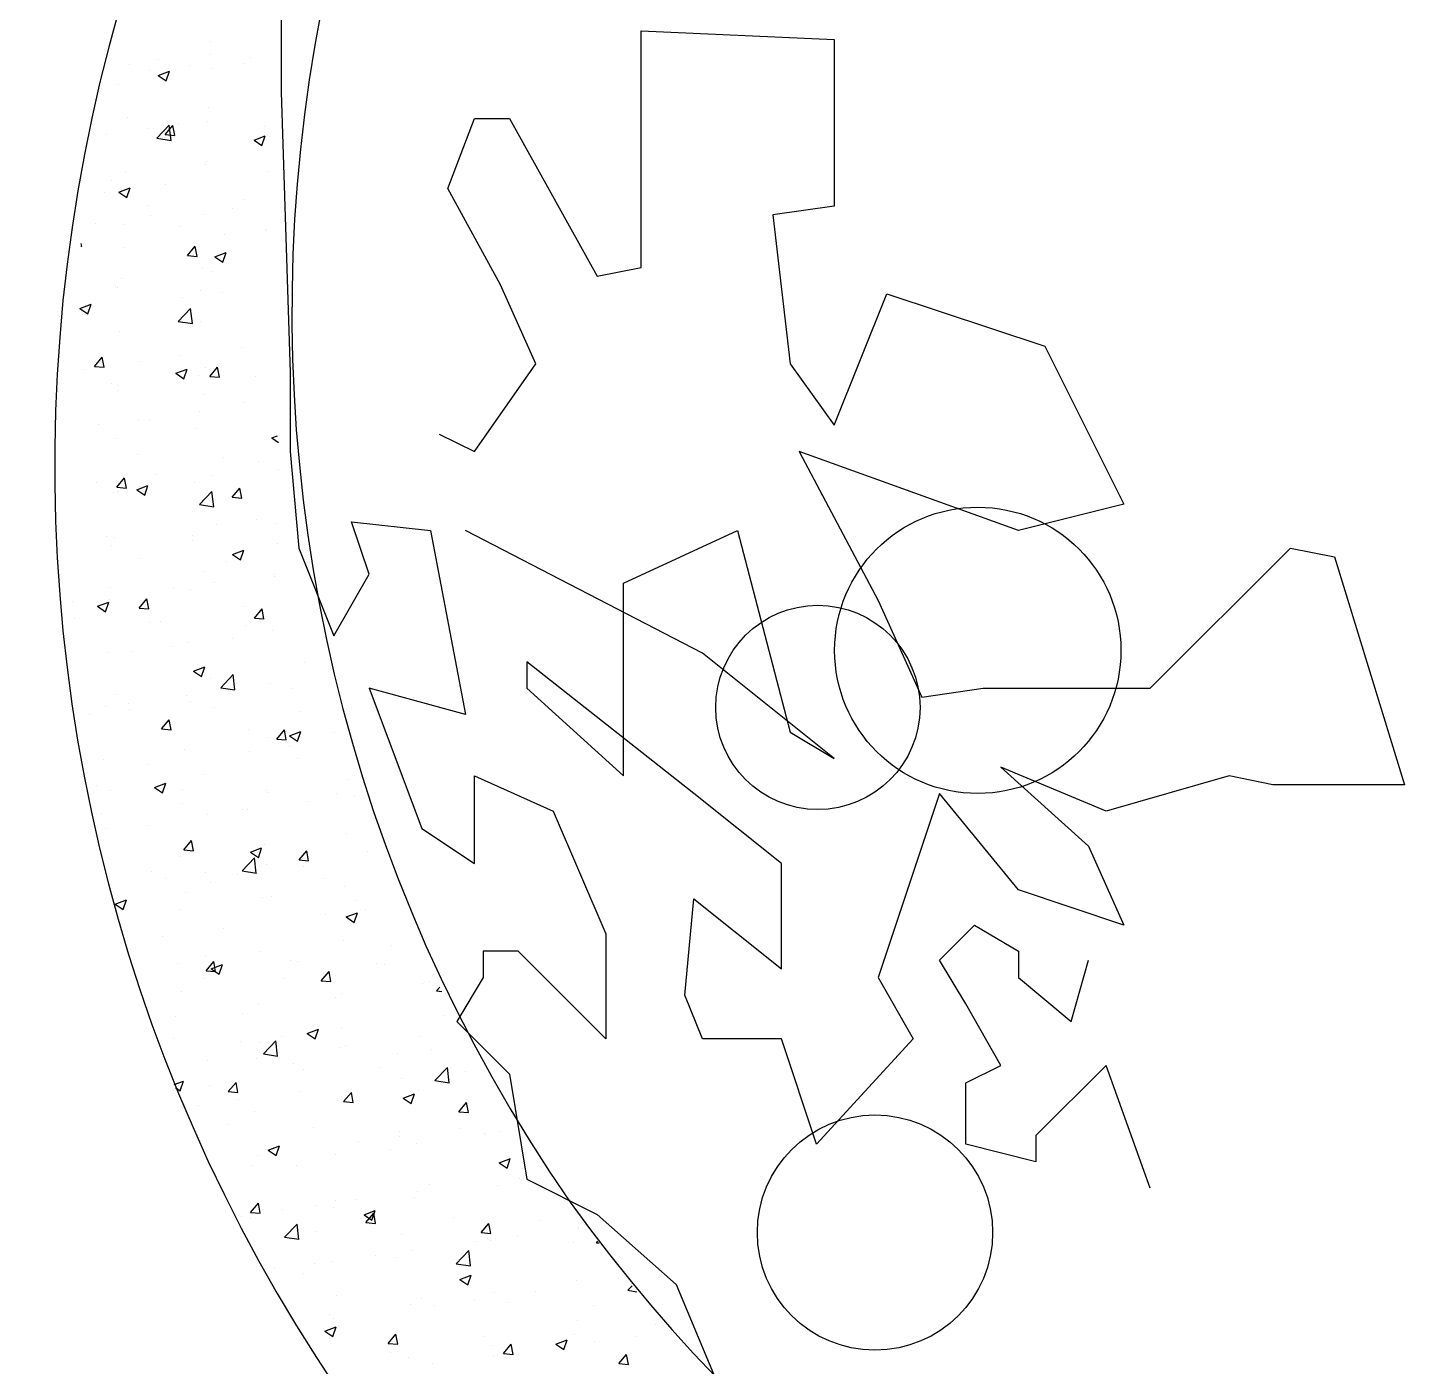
# Model space of a CAD drawing. Extents: x 652 to 897, y 187 to 370.
# Drawn here: x 853.5489 to 853.9588, y 221.5258 to 221.9216 of the extents above; entities that cross this region are included whole.
import ezdxf

# ---------------------------------------------------------------- set-up
doc = ezdxf.new("R2010")
doc.units = 0
doc.layers.get('0').update_dxf_attribs({"linetype": 'CONTINUOUS'})
doc.layers.add('40', color=3, linetype='CONTINUOUS')
doc.layers.add('ROAD', color=1, linetype='CONTINUOUS')

# ---------------------------------------------------------------- blocks, each defined once
blk = doc.blocks.new('WH34')
at = {"layer": '40', "color": 3}
for p, q in [((-254.09, 53.65), (-254.09, 53.65)), ((-266.74, 50.09), (-266.74, 50.09)), ((-262.17, 50.86), (-262.17, 50.86)), ((-257.35, 49.89), (-257.35, 49.89)), ((-254.11, 51.69), (-254.11, 51.69)), ((-248.82, 50.29), (-248.82, 50.29)), ((-247.88, 51.13), (-247.88, 51.13)), ((-263.61, 49.06), (-263.61, 49.06)), ((-262.22, 48.35), (-260.47, 49.02)), ((-262.22, 48.35), (-260.98, 47.51)), ((-260.98, 47.5), (-260.47, 49.02)), ((-253.82, 49.48), (-253.82, 49.48)), ((-268.4, 46.98), (-268.4, 46.98)), ((-254.41, 43.37), (-254.41, 43.37)), ((-267.04, 41.76), (-267.04, 41.76)), ((-254.46, 41.27), (-254.46, 41.27)), ((-270.19, 39.2), (-270.19, 39.2)), ((-263.93, 40.03), (-263.93, 40.03)), ((-262.43, 38.59), (-260.48, 40.62)), ((-261.12, 39.15), (-259.91, 40.58)), ((-261.12, 39.15), (-259.62, 39.01)), ((-260.2, 38.24), (-260.48, 40.61)), ((-259.62, 39.01), (-259.91, 40.58)), ((-259.06, 40.94), (-259.06, 40.94)), ((-247.3, 38.28), (-245.55, 38.95)), ((-246.06, 37.44), (-245.55, 38.95)), ((-245.72, 40.38), (-245.72, 40.38)), ((-262.43, 38.59), (-260.2, 38.24)), ((-247.3, 38.28), (-246.06, 37.44)), ((-254.85, 34.56), (-254.85, 34.56)), ((-254.72, 35.04), (-254.72, 35.04)), ((-267.34, 33.44), (-267.34, 33.44)), ((-245.25, 33.49), (-245.25, 33.49)), ((-269.43, 32.06), (-269.43, 32.06)), ((-268.31, 30.22), (-266.56, 30.89)), ((-268.31, 30.22), (-267.06, 29.38)), ((-267.06, 29.38), (-266.56, 30.89)), ((-261.04, 31.41), (-261.04, 31.41)), ((-270.5, 30.17), (-270.5, 30.17)), ((-263.93, 28.17), (-263.93, 28.17)), ((-248.86, 29.07), (-248.86, 29.07)), ((-263.44, 26.57), (-263.44, 26.57)), ((-255.02, 26.72), (-255.02, 26.72)), ((-250.59, 27.61), (-250.59, 27.61)), ((-272.01, 25.37), (-272.01, 25.37)), ((-267.65, 25.12), (-267.65, 25.12)), ((-258.66, 24.81), (-258.66, 24.81)), ((-245.57, 24.46), (-245.57, 24.46)), ((-245.32, 24.25), (-245.32, 24.25)), ((-274.24, 21.79), (-274.09, 21.78)), ((-274.09, 21.78), (-274.17, 22.23)), ((-257.65, 20.34), (-256.44, 21.78)), ((-256.15, 20.21), (-256.44, 21.77)), ((-251.82, 23.63), (-251.82, 23.63)), ((-267.61, 21.55), (-267.61, 21.55)), ((-257.65, 20.34), (-256.15, 20.21)), ((-253.38, 20.15), (-251.63, 20.82)), ((-253.38, 20.15), (-252.14, 19.31)), ((-252.14, 19.31), (-251.63, 20.82)), ((-255.32, 18.4), (-255.32, 18.4)), ((-253.89, 17.82), (-253.89, 17.82)), ((-268.91, 15.46), (-268.91, 15.46)), ((-268.47, 15.32), (-268.47, 15.32)), ((-267.95, 16.8), (-267.95, 16.8)), ((-258.4, 13.77), (-258.4, 13.77)), ((-255.56, 14.9), (-255.56, 14.9)), ((-252.14, 14.6), (-252.14, 14.6)), ((-274.39, 12.09), (-272.64, 12.76)), ((-274.39, 12.09), (-273.15, 11.25)), ((-274.19, 11.69), (-274.19, 11.69)), ((-273.15, 11.25), (-272.64, 12.76)), ((-259.11, 10.09), (-257.16, 12.12)), ((-256.89, 9.75), (-257.16, 12.12)), ((-259.11, 10.09), (-256.89, 9.75)), ((-255.63, 10.08), (-255.63, 10.08)), ((-268.26, 8.48), (-268.26, 8.48)), ((-272.11, 3.1), (-270.91, 4.54)), ((-270.62, 2.97), (-270.91, 4.54)), ((-258.72, 4.74), (-258.72, 4.74)), ((-249.25, 5.98), (-249.25, 5.98)), ((-273.78, 2.69), (-273.78, 2.69)), ((-272.11, 3.1), (-270.62, 2.97)), ((-264.98, 3.91), (-264.98, 3.91)), ((-259.47, 2.02), (-257.72, 2.69)), ((-258.22, 1.18), (-257.72, 2.69)), ((-254.92, 2.9), (-254.92, 2.9)), ((-254.18, 1.54), (-252.97, 2.97)), ((-252.69, 1.4), (-252.97, 2.97)), ((-269.5, 0.4), (-269.5, 0.4)), ((-268.56, 0.15), (-268.56, 0.15)), ((-260.43, 2.12), (-260.43, 2.12)), ((-259.47, 2.02), (-258.22, 1.18)), ((-255.93, 1.75), (-255.93, 1.75)), ((-254.18, 1.54), (-252.69, 1.41)), ((-247.08, 1.56), (-247.08, 1.56)), ((-268.5, -0.67), (-268.5, -0.67)), ((-255.16, -1.24), (-255.16, -1.24)), ((-255.83, -3.88), (-255.83, -3.88)), ((-248.93, -2.58), (-248.93, -2.58)), ((-271.55, -5.95), (-271.55, -5.95)), ((-265.3, -5.12), (-265.3, -5.12)), ((-263.51, -5.09), (-263.51, -5.09)), ((-268.86, -8.17), (-268.86, -8.17)), ((-256.24, -6.57), (-256.24, -6.57)), ((-244.54, -8.04), (-243.63, -7.69)), ((-244.54, -8.04), (-243.51, -8.74)), ((-265.4, -10.59), (-265.4, -10.59)), ((-252.06, -11.15), (-252.06, -11.15)), ((-246.62, -11.66), (-246.62, -11.66)), ((-271.87, -14.98), (-271.87, -14.98)), ((-268.64, -15.7), (-267.44, -14.26)), ((-267.15, -15.83), (-267.44, -14.27)), ((-262.4, -13.74), (-262.4, -13.74)), ((-256.54, -14.89), (-256.54, -14.89)), ((-253.96, -13.84), (-253.96, -13.84)), ((-243.56, -13.02), (-243.56, -13.02)), ((-269.17, -16.49), (-269.17, -16.49)), ((-268.64, -15.7), (-267.15, -15.83)), ((-268.54, -16.34), (-268.54, -16.34)), ((-265.55, -16.11), (-263.8, -15.43)), ((-265.55, -16.11), (-264.31, -16.94)), ((-264.31, -16.95), (-263.8, -15.44)), ((-255.8, -18.4), (-253.85, -16.37)), ((-253.57, -18.74), (-253.85, -16.37)), ((-250.71, -17.27), (-249.51, -15.83)), ((-249.22, -17.4), (-249.51, -15.83)), ((-255.8, -18.4), (-253.57, -18.74)), ((-250.71, -17.27), (-249.22, -17.4)), ((-253.19, -21.52), (-253.19, -21.52)), ((-246.93, -20.7), (-246.93, -20.7)), ((-243.86, -21.34), (-243.86, -21.34)), ((-270.27, -23.36), (-270.27, -23.36)), ((-268.98, -23.6), (-268.98, -23.6)), ((-256.84, -23.21), (-256.84, -23.21)), ((-269.47, -24.81), (-269.47, -24.81)), ((-256.93, -23.92), (-256.93, -23.92)), ((-250.63, -26.17), (-248.88, -25.5)), ((-249.38, -27.01), (-248.88, -25.5)), ((-243.58, -24.49), (-243.58, -24.49)), ((-265, -26.72), (-265, -26.72)), ((-251.65, -27.28), (-251.65, -27.28)), ((-250.63, -26.17), (-249.38, -27.01)), ((-255, -28.75), (-255, -28.75)), ((-244.16, -29.66), (-244.16, -29.66)), ((-244.04, -29.31), (-244.04, -29.31)), ((-269.58, -31.26), (-269.58, -31.26)), ((-259.77, -31.38), (-259.77, -31.38)), ((-257.15, -31.54), (-257.15, -31.54)), ((-253.51, -30.56), (-253.51, -30.56)), ((-275.56, -33.46), (-275.56, -33.46)), ((-271.63, -34.23), (-269.88, -33.56)), ((-271.63, -34.23), (-270.39, -35.07)), ((-270.39, -35.08), (-269.88, -33.57)), ((-269.78, -33.14), (-269.78, -33.14)), ((-265.17, -34.5), (-263.97, -33.07)), ((-265.17, -34.5), (-263.68, -34.64)), ((-263.68, -34.64), (-263.97, -33.07)), ((-249.01, -34.24), (-249.01, -34.24)), ((-275.25, -36.07), (-275.25, -36.07)), ((-261.9, -36.63), (-261.9, -36.63)), ((-247.24, -36.07), (-246.04, -34.64)), ((-247.24, -36.07), (-245.75, -36.2)), ((-245.75, -36.21), (-246.04, -34.64)), ((-263.59, -36.74), (-263.59, -36.74)), ((-248.55, -37.2), (-248.55, -37.2)), ((-244.47, -37.98), (-244.47, -37.98)), ((-260.09, -40.42), (-260.09, -40.42)), ((-257.45, -39.86), (-257.45, -39.86)), ((-250.62, -39.17), (-250.62, -39.17)), ((-270.08, -41.46), (-270.08, -41.46)), ((-266.35, -41.24), (-266.35, -41.24)), ((-239.46, -42.99), (-239.46, -42.99)), ((-256.71, -44.3), (-254.96, -43.63)), ((-256.71, -44.3), (-255.47, -45.14)), ((-255.47, -45.14), (-254.96, -43.63)), ((-252.48, -46.89), (-250.54, -44.86)), ((-250.26, -47.23), (-250.54, -44.86)), ((-254.04, -45.49), (-254.04, -45.49)), ((-252.48, -46.89), (-250.26, -47.23)), ((-244.77, -46.31), (-244.77, -46.31)), ((-241.41, -46.95), (-241.41, -46.95)), ((-268.62, -48), (-268.62, -48)), ((-266.77, -49.41), (-266.77, -49.41)), ((-257.76, -48.18), (-257.76, -48.18)), ((-257.2, -49.03), (-257.2, -49.03)), ((-272.92, -51.1), (-272.92, -51.1)), ((-270.38, -49.78), (-270.38, -49.78)), ((-266.66, -50.28), (-266.66, -50.28)), ((-253.42, -49.97), (-253.42, -49.97)), ((-240.08, -50.53), (-240.08, -50.53)), ((-261.7, -53.31), (-260.5, -51.87)), ((-261.7, -53.31), (-260.21, -53.44)), ((-261.5, -52.76), (-261.5, -52.76)), ((-260.21, -53.44), (-260.5, -51.88)), ((-248.15, -53.33), (-248.15, -53.33)), ((-243.77, -54.88), (-242.57, -53.44)), ((-242.28, -55.01), (-242.57, -53.44)), ((-241.79, -54.37), (-240.04, -53.69)), ((-240.55, -55.21), (-240.04, -53.7)), ((-234.81, -53.89), (-234.81, -53.89)), ((-245.08, -54.63), (-245.08, -54.63)), ((-243.77, -54.88), (-242.28, -55.01)), ((-241.79, -54.37), (-240.54, -55.2)), ((-241.72, -55.99), (-241.72, -55.99)), ((-270.69, -58.1), (-270.69, -58.1)), ((-258.06, -56.5), (-258.06, -56.5)), ((-247.98, -56.81), (-247.98, -56.81)), ((-240.49, -57.91), (-240.49, -57.91)), ((-273.24, -60.14), (-273.24, -60.14)), ((-263.77, -58.89), (-263.77, -58.89)), ((-271.74, -62.11), (-271.74, -62.11)), ((-262.79, -62.43), (-261.04, -61.76)), ((-262.79, -62.43), (-261.55, -63.27)), ((-261.55, -63.27), (-261.04, -61.76)), ((-255.07, -60.41), (-255.07, -60.41)), ((-232.54, -61.19), (-232.54, -61.19)), ((-269.65, -62.91), (-269.65, -62.91)), ((-258.4, -62.68), (-258.4, -62.68)), ((-245.38, -62.95), (-245.38, -62.95)), ((-245.05, -63.24), (-245.05, -63.24)), ((-238.83, -64.6), (-238.83, -64.6)), ((-234.5, -63.4), (-234.5, -63.4)), ((-231.71, -63.81), (-231.71, -63.81)), ((-270.99, -66.43), (-270.99, -66.43)), ((-258.36, -64.83), (-258.36, -64.83)), ((-254.56, -66.67), (-254.56, -66.67)), ((-249.08, -65.9), (-249.08, -65.9)), ((-248.3, -65.85), (-248.3, -65.85)), ((-270.35, -68.75), (-270.35, -68.75)), ((-263.66, -68.4), (-263.66, -68.4)), ((-258.24, -72.11), (-257.03, -70.68)), ((-256.74, -72.25), (-257.03, -70.68)), ((-232.85, -69.51), (-232.85, -69.51)), ((-258.67, -73.15), (-258.67, -73.15)), ((-258.24, -72.11), (-256.74, -72.25)), ((-247.87, -72.49), (-246.12, -71.82)), ((-247.87, -72.49), (-246.63, -73.33)), ((-246.63, -73.34), (-246.12, -71.83)), ((-245.68, -71.27), (-245.68, -71.27)), ((-240.3, -73.68), (-239.1, -72.25)), ((-238.81, -73.82), (-239.1, -72.25)), ((-229.62, -72.38), (-229.62, -72.38)), ((-263.26, -75.45), (-263.26, -75.45)), ((-249.17, -75.38), (-247.22, -73.35)), ((-249.17, -75.38), (-246.94, -75.72)), ((-246.95, -75.72), (-247.22, -73.35)), ((-245.41, -74.46), (-245.41, -74.46)), ((-240.3, -73.68), (-238.81, -73.81)), ((-239.53, -74.65), (-239.53, -74.65)), ((-261.14, -76.53), (-261.14, -76.53)), ((-254.88, -75.71), (-254.88, -75.71)), ((-254.11, -77.15), (-254.11, -77.15)), ((-249.92, -76.02), (-249.92, -76.02)), ((-236.57, -76.58), (-236.57, -76.58)), ((-268.69, -79.65), (-268.69, -79.65)), ((-257.99, -78.81), (-257.99, -78.81)), ((-245.99, -79.6), (-245.99, -79.6)), ((-244.65, -79.37), (-244.65, -79.37)), ((-233.15, -77.84), (-233.15, -77.84)), ((-268.88, -80.56), (-267.13, -79.89)), ((-268.88, -80.56), (-267.63, -81.4)), ((-267.63, -81.4), (-267.13, -79.89)), ((-258.97, -81.47), (-258.97, -81.47)), ((-232.95, -82.56), (-231.2, -81.89)), ((-231.71, -83.4), (-231.2, -81.89)), ((-231.3, -79.94), (-231.3, -79.94)), ((-229.94, -81.42), (-229.94, -81.42)), ((-236.2, -82.24), (-236.2, -82.24)), ((-232.95, -82.56), (-231.7, -83.4)), ((-261.46, -85.57), (-261.46, -85.57)), ((-251.99, -84.32), (-251.99, -84.32)), ((-233.46, -86.16), (-233.46, -86.16)), ((-246.29, -87.92), (-246.29, -87.92)), ((-225.98, -87.06), (-225.98, -87.06)), ((-259.28, -89.79), (-259.28, -89.79)), ((-254.89, -88.72), (-254.89, -88.72)), ((-254.77, -90.92), (-253.56, -89.48)), ((-253.95, -90.62), (-252.2, -89.95)), ((-253.27, -91.05), (-253.56, -89.49)), ((-252.71, -91.46), (-252.2, -89.95)), ((-241.55, -89.29), (-241.55, -89.29)), ((-240.56, -89.56), (-240.56, -89.56)), ((-228.2, -89.85), (-228.2, -89.85)), ((-227.05, -90.03), (-227.05, -90.03)), ((-255.14, -92.07), (-255.14, -92.07)), ((-254.77, -90.92), (-253.27, -91.05)), ((-253.95, -90.62), (-252.71, -91.46)), ((-242.77, -92.1), (-242.77, -92.1)), ((-236.84, -92.49), (-235.63, -91.05)), ((-236.84, -92.49), (-235.34, -92.62)), ((-236.52, -91.28), (-236.52, -91.28)), ((-235.34, -92.62), (-235.63, -91.05)), ((-219.99, -92.55), (-219.99, -92.55)), ((-258.56, -94.18), (-258.56, -94.18)), ((-233.76, -94.48), (-233.76, -94.48)), ((-221.13, -92.88), (-221.13, -92.88)), ((-218.9, -94.06), (-218.42, -93.48)), ((-218.9, -94.06), (-218.1, -94.13)), ((-246.6, -96.24), (-246.6, -96.24)), ((-234.57, -95.05), (-234.57, -95.05)), ((-259.58, -98.11), (-259.58, -98.11)), ((-249.15, -97.56), (-249.15, -97.56)), ((-217.84, -97.82), (-217.84, -97.82)), ((-243.09, -101.14), (-243.09, -101.14)), ((-239.03, -100.69), (-237.28, -100.02)), ((-239.03, -100.69), (-237.79, -101.53)), ((-237.79, -101.53), (-237.28, -100.02)), ((-233.62, -99.89), (-233.62, -99.89)), ((-221.44, -101.2), (-221.44, -101.2)), ((-259.76, -101.5), (-259.76, -101.5)), ((-249.35, -101.96), (-249.35, -101.96)), ((-246.42, -102.06), (-246.42, -102.06)), ((-245.85, -103.87), (-243.91, -101.84)), ((-243.63, -104.22), (-243.91, -101.84)), ((-234.06, -102.8), (-234.06, -102.8)), ((-233.07, -102.63), (-233.07, -102.63)), ((-219.72, -103.19), (-219.72, -103.19)), ((-254.49, -104.86), (-254.49, -104.86)), ((-246.9, -104.56), (-246.9, -104.56)), ((-245.85, -103.87), (-243.63, -104.21)), ((-241.14, -105.42), (-241.14, -105.42)), ((-225.03, -103.8), (-225.03, -103.8)), ((-259.88, -106.44), (-259.88, -106.44)), ((-239.61, -106.31), (-239.61, -106.31)), ((-227.8, -105.99), (-227.8, -105.99)), ((-224.41, -107.68), (-224.41, -107.68)), ((-219.17, -108.01), (-217.23, -105.98)), ((-218.15, -106.85), (-218.15, -106.85)), ((-216.95, -108.35), (-217.23, -105.98)), ((-214.45, -106.55), (-214.45, -106.55)), ((-259.71, -108.63), (-258.29, -108.08)), ((-259.52, -109.1), (-258.79, -109.59)), ((-258.79, -109.59), (-258.29, -108.08)), ((-254.19, -108.81), (-254.19, -108.81)), ((-251.3, -109.72), (-250.09, -108.29)), ((-251.3, -109.72), (-249.8, -109.85)), ((-249.8, -109.86), (-250.09, -108.29)), ((-240.2, -109.75), (-240.2, -109.75)), ((-233.37, -111.29), (-232.16, -109.86)), ((-231.87, -111.43), (-232.16, -109.86)), ((-221.74, -109.52), (-221.74, -109.52)), ((-219.17, -108.01), (-216.95, -108.35)), ((-255.93, -111.82), (-255.93, -111.82)), ((-249.67, -111), (-249.67, -111)), ((-234.37, -111.12), (-234.37, -111.12)), ((-233.37, -111.29), (-231.87, -111.42)), ((-224.11, -110.75), (-222.36, -110.08)), ((-224.11, -110.75), (-222.86, -111.59)), ((-222.87, -111.6), (-222.36, -110.08)), ((-215.44, -112.86), (-214.23, -111.43)), ((-213.94, -112.99), (-214.23, -111.43)), ((-247.2, -112.88), (-247.2, -112.88)), ((-215.44, -112.86), (-213.94, -112.99)), ((-251.39, -114.77), (-251.39, -114.77)), ((-238.04, -115.33), (-238.04, -115.33)), ((-224.7, -115.9), (-224.7, -115.9)), ((-215.26, -115.47), (-215.26, -115.47)), ((-211.48, -116.22), (-211.48, -116.22)), ((-209.06, -115.97), (-209.06, -115.97)), ((-245.11, -118.82), (-243.36, -118.15)), ((-243.87, -119.66), (-243.36, -118.15)), ((-230.99, -117.54), (-230.99, -117.54)), ((-224.73, -116.71), (-224.73, -116.71)), ((-222.04, -117.85), (-222.04, -117.85)), ((-211.35, -116.46), (-211.35, -116.46)), ((-246.78, -119.61), (-246.78, -119.61)), ((-245.11, -118.82), (-243.87, -119.66)), ((-234.67, -119.45), (-234.67, -119.45)), ((-226.06, -118.72), (-226.06, -118.72)), ((-209.19, -120.82), (-207.43, -120.15)), ((-207.94, -121.66), (-207.44, -120.15)), ((-247.51, -121.21), (-247.51, -121.21)), ((-240.64, -121.22), (-240.64, -121.22)), ((-209.19, -120.82), (-207.94, -121.66)), ((-205.49, -121.71), (-205.49, -121.71)), ((-220.07, -124.21), (-220.07, -124.21)), ((-209.36, -124.29), (-209.36, -124.29)), ((-206.05, -123.25), (-206.05, -123.25)), ((-247.83, -128.53), (-246.62, -127.09)), ((-246.34, -128.66), (-246.63, -127.09)), ((-234.65, -126.71), (-234.65, -126.71)), ((-231.31, -126.57), (-231.31, -126.57)), ((-222.35, -126.17), (-222.35, -126.17)), ((-221.84, -125.33), (-221.84, -125.33)), ((-249.23, -129.21), (-249.23, -129.21)), ((-247.83, -128.53), (-246.34, -128.66)), ((-242.91, -128.11), (-242.91, -128.11)), ((-237.57, -127.4), (-237.57, -127.4)), ((-234.98, -127.77), (-234.98, -127.77)), ((-230.19, -128.88), (-228.44, -128.21)), ((-230.19, -128.88), (-228.95, -129.72)), ((-229.9, -130.1), (-228.69, -128.66)), ((-229.57, -128.67), (-229.57, -128.67)), ((-228.95, -129.72), (-228.44, -128.21)), ((-228.4, -130.23), (-228.69, -128.66)), ((-216.22, -129.24), (-216.22, -129.24)), ((-247.81, -129.53), (-247.81, -129.53)), ((-242.54, -132.36), (-240.59, -130.33)), ((-240.32, -132.71), (-240.59, -130.33)), ((-237.64, -131.47), (-237.64, -131.47)), ((-229.9, -130.1), (-228.4, -130.23)), ((-211.97, -131.67), (-210.76, -130.23)), ((-210.47, -131.8), (-210.76, -130.23)), ((-202.88, -129.8), (-202.88, -129.8)), ((-196.9, -131.04), (-196.9, -131.04)), ((-196.83, -130.86), (-196.83, -130.86)), ((-195.94, -130.46), (-195.94, -130.46)), ((-242.54, -132.36), (-240.32, -132.7)), ((-224.3, -132.03), (-224.3, -132.03)), ((-212.63, -133.11), (-212.63, -133.11)), ((-211.97, -131.67), (-210.47, -131.8)), ((-210.95, -132.6), (-210.95, -132.6)), ((-210.52, -132.96), (-210.52, -132.96)), ((-209.67, -132.62), (-209.67, -132.62)), ((-206.37, -132.28), (-206.37, -132.28)), ((-197.6, -133.16), (-197.6, -133.16)), ((-194.03, -133.24), (-193.81, -132.97)), ((-194.03, -133.24), (-193.59, -133.27)), ((-228.42, -135.19), (-228.42, -135.19)), ((-225.1, -135.46), (-225.1, -135.46)), ((-222.65, -134.49), (-222.65, -134.49)), ((-215.86, -136.5), (-213.91, -134.47)), ((-213.64, -136.84), (-213.91, -134.47)), ((-244.14, -137.26), (-244.14, -137.26)), ((-239.68, -137.96), (-239.68, -137.96)), ((-237.88, -136.43), (-237.88, -136.43)), ((-235.28, -136.09), (-235.28, -136.09)), ((-215.86, -136.5), (-213.63, -136.84)), ((-215.27, -138.95), (-213.52, -138.28)), ((-215.27, -138.95), (-214.02, -139.79)), ((-214.03, -139.79), (-213.52, -138.28)), ((-197.14, -139.18), (-197.14, -139.18)), ((-189.18, -140.64), (-188.49, -139.92)), ((-234.54, -141.38), (-234.54, -141.38)), ((-221.2, -141.95), (-221.2, -141.95)), ((-212.95, -142.14), (-212.95, -142.14)), ((-209.97, -140.94), (-209.97, -140.94)), ((-203.48, -140.9), (-203.48, -140.9)), ((-189.18, -140.64), (-187.74, -140.86)), ((-235.58, -144.41), (-235.58, -144.41)), ((-222.96, -142.81), (-222.96, -142.81)), ((-219.2, -142.97), (-219.2, -142.97)), ((-207.85, -142.51), (-207.85, -142.51)), ((-194.5, -143.07), (-194.5, -143.07)), ((-236.27, -147.01), (-234.52, -146.34)), ((-235.03, -147.85), (-234.52, -146.34)), ((-234.99, -145.05), (-234.99, -145.05)), ((-196.97, -145.37), (-196.97, -145.37)), ((-184.81, -145.9), (-184.81, -145.9)), ((-236.27, -147.01), (-235.03, -147.85)), ((-226.43, -148.9), (-225.22, -147.47)), ((-224.94, -149.04), (-225.22, -147.47)), ((-211.55, -147.87), (-211.55, -147.87)), ((-200.35, -149.01), (-198.6, -148.34)), ((-199.1, -149.86), (-198.6, -148.34)), ((-197.44, -147.5), (-197.44, -147.5)), ((-194.27, -148.68), (-194.27, -148.68)), ((-188.01, -147.86), (-188.01, -147.86)), ((-226.43, -148.9), (-224.93, -149.03)), ((-226.13, -150.38), (-226.13, -150.38)), ((-210.28, -149.26), (-210.28, -149.26)), ((-210.05, -150.76), (-210.05, -150.76)), ((-208.5, -150.47), (-207.29, -149.03)), ((-208.5, -150.47), (-207, -150.6)), ((-207, -150.6), (-207.29, -149.04)), ((-200.35, -149.01), (-199.1, -149.85)), ((-190.98, -150.86), (-190.98, -150.86)), ((-190.57, -152.04), (-189.36, -150.6)), ((-189.07, -152.17), (-189.36, -150.61)), ((-223.26, -151.14), (-223.26, -151.14)), ((-219.52, -152), (-219.52, -152)), ((-190.57, -152.04), (-189.07, -152.17))]:
    blk.add_line(p, q, dxfattribs=at)
for points in [[(-243.06, 63.51), (-243.06, 45.77), (-241.7, 2.12), (-241.7, -10.15), (-240.33, -25.16), (-234.87, -38.8), (-229.41, -29.25), (-232.14, -21.07), (-219.86, -22.43), (-214.4, -51.07), (-229.41, -46.98), (-221.22, -68.81), (-213.03, -74.26), (-213.03, -64.72), (-213.03, -60.62), (-200.75, -66.08), (-192.56, -85.18), (-192.56, -101.54), (-206.21, -87.9), (-211.67, -87.9), (-211.67, -92), (-215.76, -98.82), (-207.57, -107), (-204.84, -123.37), (-193.92, -128.83), (-181.64, -139.74), (-174.81, -156.11)], [(-218.49, -7.43), (-213.03, -10.15), (-203.48, 3.49), (-208.94, 15.76), (-217.13, 30.77), (-213.03, 41.68), (-207.57, 41.68), (-193.92, 17.13), (-187.1, 18.49), (-187.1, 41.68), (-187.1, 55.32), (-157.07, 53.96), (-157.07, 28.04), (-166.62, 26.68), (-163.89, 3.49), (-157.07, -6.06), (-148.88, 14.4), (-124.31, 6.22), (-112.02, -18.34), (-128.4, -22.43), (-162.53, -10.15), (-150.24, -33.34), (-143.42, -48.35), (-133.86, -46.98), (-127.04, -46.98), (-107.93, -46.98), (-86.09, -25.16), (-79.26, -26.52), (-68.34, -61.99), (-88.82, -61.99), (-95.64, -60.62), (-114.75, -66.08), (-131.13, -59.26), (-117.48, -71.54), (-112.02, -83.81), (-128.4, -78.36), (-140.69, -63.35), (-150.24, -92), (-144.78, -101.54), (-159.8, -117.91), (-165.26, -101.54), (-177.54, -101.54), (-180.27, -94.72), (-178.91, -79.72), (-165.26, -90.63), (-165.26, -74.26), (-178.91, -63.35), (-204.84, -42.89), (-204.84, -46.98), (-189.83, -60.62), (-189.83, -30.61), (-172.08, -22.43), (-163.89, -53.8), (-157.07, -57.9), (-177.54, -41.53), (-214.4, -22.43)], [(-107.93, -124.73), (-114.75, -105.64), (-125.67, -116.55), (-125.67, -120.64), (-136.59, -117.91), (-136.59, -108.36), (-131.13, -105.64), (-136.59, -96.09), (-140.69, -89.27), (-135.23, -83.81), (-128.4, -87.9), (-128.4, -92), (-120.21, -98.82), (-117.48, -89.27)]]:
    blk.add_lwpolyline(points, dxfattribs=at)
for centre, radius in [((-134.72, -41.08), 22.27), ((-159.6, -49.96), 15.89), ((-150.71, -131.66), 18.3)]:
    blk.add_circle(centre, radius, dxfattribs=at)
for centre, radius, start, end in [((3.62, 18.35), 248.62, 147.5437, 215.7516), ((-28.96, -16.89), 248.31, 153.0525, 227.8925), ((-22.12, -12.48), 256.18, 227.4192, 337.2791), ((2.14, 11.64), 243.54, 214.674, 323.2562)]:
    blk.add_arc(centre, radius, start, end, dxfattribs=at)

msp = doc.modelspace()

# ---------------------------------------------------------------- hatches: boundary and pattern name
h = msp.add_hatch()
h.set_pattern_fill('AR-SAND,_O', color=3, scale=0.015)
h.set_pattern_definition([(37.5, (621.5108, 27.919), (-0.0240005, 0.7341199), [0, -0.57912, 0, -0.6477, 0, -0.619125]), (7.5, (621.5108, 27.919), (0.674285, 1.0752377), [0, -0.31242, 0, -0.52197, 0, -0.200025]), (327.5, (621.04217, 27.919), (1.1864886, 0.0021558), [0, -0.1905, 0, -0.6858, 0, -0.89535]), (317.5, (621.0422, 27.919), (1.1453347, 0.334394), [0, -0.09525, 0, -0.44958, 0, -0.51435])])
h.paths.add_polyline_path([(841.74247, 220.79224), (844.24247, 220.79224), (844.24247, 219.29224), (841.74247, 219.29224)], flags=17)
edge = h.paths.add_edge_path()
edge.add_line((829.12775, 206.58747), (856.57996, 206.66963))
edge.add_arc((856.57397, 208.66963), 2, 270.17148, 416.7596)
edge.add_arc((874.78416, 236.45493), 31.22099, 197.129267, 236.759601, ccw=False)
edge.add_arc((843.03676, 226.6704), 2, 17.12927, 162.50637)
edge.add_arc((811.35223, 236.65663), 31.22099, 302.336358, 342.506365, ccw=False)
edge.add_arc((829.12176, 208.58746), 2, 122.33636, 270.17148)
edge = h.paths.add_edge_path()
edge.add_spline(control_points=[(842.99247, 221.80548), (842.44982, 221.8474), (840.847, 221.9712), (840.29884, 218.87084), (842.80096, 216.01731), (843.91483, 209.55908), (837.06491, 205.72445), (831.38431, 208.03653), (831.11188, 212.5691), (832.79424, 213.98378), (833.51693, 214.54358)], knot_values=[0, 0, 0, 0, 1.492724, 4.408963, 6.477104, 13.071181, 20.515409, 25.146135, 28.936947, 31.578152, 31.578152, 31.578152, 31.578152], degree=3, periodic=0)
edge.add_arc((836.00625, 212.35601), 3.31394, -104.58332, 138.69162, ccw=False)
edge.add_spline(control_points=[(835.17184, 209.14884), (835.2786, 209.11959), (835.38981, 209.09425), (835.80523, 209.0191), (836.12529, 208.99618), (837.0178, 209.02876), (837.60717, 209.15652), (838.46279, 209.50135), (838.76147, 209.65744), (839.30482, 210.01223), (839.54793, 210.20989), (839.96441, 210.63102), (840.13825, 210.85432), (840.40851, 211.30422), (840.50748, 211.53177), (840.68409, 212.14768), (840.73471, 212.56499), (840.71134, 213.45576), (840.637, 213.92692), (840.44556, 214.59444), (840.37268, 214.80304), (840.20657, 215.20499), (840.11261, 215.3995), (839.91236, 215.75985), (839.81557, 215.90927), (839.58158, 216.2477), (839.48738, 216.38232), (839.30365, 216.6606), (839.21484, 216.80046), (839.03555, 217.11092), (838.94439, 217.28218), (838.77119, 217.66139), (838.68903, 217.87075), (838.5444, 218.34119), (838.48666, 218.59769), (838.37371, 219.35165), (838.36821, 219.83884), (838.44973, 220.57544), (838.49319, 220.82393), (838.61938, 221.32134), (838.7004, 221.5674), (838.89114, 222.00863), (838.98974, 222.20126), (839.22897, 222.5824), (839.36809, 222.76919), (839.70054, 223.1308), (839.89023, 223.30262), (840.2365, 223.5415), (840.3554, 223.61274), (840.62421, 223.75276), (840.77791, 223.81848), (841.10198, 223.93199), (841.26982, 223.97524), (841.67725, 224.05632), (841.90117, 224.07693), (842.31172, 224.09443), (842.49455, 224.09004), (842.77844, 224.07737), (842.89019, 224.06996), (842.99247, 224.06234)], knot_values=[0.165506, 0.165506, 0.165506, 0.165506, 0.668423, 0.668423, 1.991582, 1.991582, 4.329378, 4.329378, 5.674595, 5.674595, 7.019812, 7.019812, 8.365029, 8.365029, 9.710246, 9.710246, 11.571568, 11.571568, 13.432889, 13.432889, 14.300617, 14.300617, 15.168346, 15.168346, 16.036074, 16.036074, 16.477211, 16.477211, 16.842477, 16.842477, 17.207743, 17.207743, 17.573009, 17.573009, 17.982694, 17.982694, 18.772221, 18.772221, 19.166984, 19.166984, 19.561747, 19.561747, 19.860292, 19.860292, 20.158838, 20.158838, 20.457383, 20.457383, 20.606655, 20.606655, 20.788226, 20.788226, 21.005446, 21.005446, 21.346043, 21.346043, 21.68664, 21.68664, 21.933876, 21.933876, 21.933876, 21.933876], degree=3, periodic=0)
edge.add_spline(control_points=[(842.99247, 224.06234), (843.09476, 224.06996), (843.20651, 224.07737), (843.4904, 224.09004), (843.67323, 224.09443), (844.08378, 224.07693), (844.3077, 224.05632), (844.71513, 223.97524), (844.88297, 223.93199), (845.20704, 223.81848), (845.36074, 223.75276), (845.62954, 223.61274), (845.74845, 223.5415), (846.09472, 223.30262), (846.28441, 223.1308), (846.61686, 222.76919), (846.75598, 222.5824), (846.99521, 222.20126), (847.09381, 222.00863), (847.28455, 221.5674), (847.36557, 221.32134), (847.49176, 220.82393), (847.53521, 220.57544), (847.61674, 219.83884), (847.61124, 219.35165), (847.49829, 218.59769), (847.44055, 218.34119), (847.29592, 217.87075), (847.21376, 217.66139), (847.04056, 217.28218), (846.9494, 217.11092), (846.77011, 216.80046), (846.6813, 216.6606), (846.49757, 216.38232), (846.40337, 216.2477), (846.16938, 215.90927), (846.07259, 215.75985), (845.87234, 215.3995), (845.77837, 215.20499), (845.61226, 214.80304), (845.53939, 214.59444), (845.34795, 213.92692), (845.27361, 213.45576), (845.25024, 212.56499), (845.30086, 212.14768), (845.47747, 211.53177), (845.57644, 211.30422), (845.8467, 210.85432), (846.02054, 210.63102), (846.43702, 210.20989), (846.68013, 210.01223), (847.22348, 209.65744), (847.52216, 209.50135), (848.37778, 209.15652), (848.96715, 209.02876), (849.85966, 208.99618), (850.17972, 209.0191), (850.59513, 209.09425), (850.70635, 209.11959), (850.81311, 209.14884)], knot_values=[0.165506, 0.165506, 0.165506, 0.165506, 0.412742, 0.412742, 0.753339, 0.753339, 1.093936, 1.093936, 1.311156, 1.311156, 1.492727, 1.492727, 1.642, 1.642, 1.940545, 1.940545, 2.23909, 2.23909, 2.537635, 2.537635, 2.932398, 2.932398, 3.327161, 3.327161, 4.116688, 4.116688, 4.526373, 4.526373, 4.891639, 4.891639, 5.256905, 5.256905, 5.622171, 5.622171, 6.063309, 6.063309, 6.931037, 6.931037, 7.798765, 7.798765, 8.666493, 8.666493, 10.527815, 10.527815, 12.389136, 12.389136, 13.734353, 13.734353, 15.07957, 15.07957, 16.424787, 16.424787, 17.770004, 17.770004, 20.1078, 20.1078, 21.430959, 21.430959, 21.933876, 21.933876, 21.933876, 21.933876], degree=3, periodic=0)
edge.add_arc((849.9787, 212.35601), 3.31394, 41.8681, 284.58332, ccw=False)
edge.add_spline(control_points=[(852.44653, 214.5678), (853.17191, 213.99663), (854.87609, 212.58103), (854.59977, 208.03654), (848.92046, 205.72444), (842.07, 209.55908), (843.184, 216.01731), (845.68611, 218.87084), (845.13795, 221.9712), (843.53513, 221.8474), (842.99247, 221.80548)], knot_values=[0, 0, 0, 0, 2.670396, 6.461208, 11.091935, 18.536162, 25.130239, 27.19838, 30.114619, 31.607343, 31.607343, 31.607343, 31.607343], degree=3, periodic=0)
h = msp.add_hatch()
h.set_pattern_fill('AR-HBONE', color=211, scale=0.002, style=0)
h.set_pattern_definition([(45, (621.5108, 27.919), (3e-17, 0.2873682), [0.6096, -0.2032]), (135, (621.65448, 28.06269), (3e-17, 0.2873682), [0.6096, -0.2032])])
edge = h.paths.add_edge_path()
edge.add_spline(control_points=[(842.99247, 223.31016), (842.8711, 223.31954), (842.73978, 223.32875), (842.40651, 223.34256), (842.19336, 223.3451), (841.78014, 223.3094), (841.58993, 223.28154), (841.24858, 223.19109), (841.10469, 223.1424), (840.81547, 223.01198), (840.67566, 222.93375), (840.42099, 222.75721), (840.31511, 222.66913), (840.11792, 222.48085), (840.02949, 222.38271), (839.86911, 222.18158), (839.79687, 222.07796), (839.60189, 221.76218), (839.5009, 221.54538), (839.2768, 220.94321), (839.19435, 220.54547), (839.12497, 219.78679), (839.13033, 219.41955), (839.21343, 218.77617), (839.27719, 218.49277), (839.45231, 217.96376), (839.56072, 217.72562), (839.78601, 217.30138), (839.90197, 217.11558), (840.12377, 216.77965), (840.22912, 216.6307), (840.42576, 216.34416), (840.5133, 216.21021), (840.69202, 215.90707), (840.78519, 215.7297), (840.95435, 215.36617), (841.03153, 215.17775), (841.23753, 214.59949), (841.34025, 214.19695), (841.5008, 213.16461), (841.4992, 212.53812), (841.33847, 211.6742), (841.25464, 211.39364), (841.02848, 210.86933), (840.88432, 210.62015), (840.52897, 210.13842), (840.31935, 209.90856), (839.60805, 209.27018), (839.02024, 208.91106), (837.74312, 208.40953), (837.05415, 208.26825), (835.97212, 208.2483), (835.56758, 208.28811), (834.80837, 208.45644), (834.45827, 208.58465), (833.86434, 208.90622), (833.61969, 209.09865), (833.3145, 209.44614), (833.21894, 209.58758), (833.05456, 209.91748), (832.98579, 210.10958), (832.89144, 210.51568), (832.86622, 210.72852), (832.86321, 211.04679), (832.86849, 211.15438), (832.87949, 211.25803)], knot_values=[0.118004, 0.118004, 0.118004, 0.118004, 0.43187, 0.43187, 0.867141, 0.867141, 1.198351, 1.198351, 1.421518, 1.421518, 1.644684, 1.644684, 1.847187, 1.847187, 2.049689, 2.049689, 2.252191, 2.252191, 2.657195, 2.657195, 3.386319, 3.386319, 4.061047, 4.061047, 4.581477, 4.581477, 5.101907, 5.101907, 5.622338, 5.622338, 6.142768, 6.142768, 6.749448, 6.749448, 7.465857, 7.465857, 8.182265, 8.182265, 9.615083, 9.615083, 11.854637, 11.854637, 13.049952, 13.049952, 14.245267, 14.245267, 15.440583, 15.440583, 17.831214, 17.831214, 20.221844, 20.221844, 21.659359, 21.659359, 23.096874, 23.096874, 24.534388, 24.534388, 25.440415, 25.440415, 26.346442, 26.346442, 27.252468, 27.252468, 27.723215, 27.723215, 27.723215, 27.723215], degree=3, periodic=0)
edge.add_arc((836.00625, 212.35601), 3.31394, 172.49457, 199.34909, ccw=False)
edge.add_spline(control_points=[(832.7207, 212.78888), (832.58154, 212.61463), (832.46824, 212.43906), (832.3061, 212.09522), (832.24618, 211.92277), (832.10273, 211.3251), (832.087, 210.85572), (832.20396, 210.10612), (832.28713, 209.81647), (832.51652, 209.29206), (832.66051, 209.06181), (833.18544, 208.44343), (833.66131, 208.11774), (834.78256, 207.65986), (835.42493, 207.5306), (836.65414, 207.48852), (837.24196, 207.55331), (838.92978, 207.96884), (839.97393, 208.53774), (841.03569, 209.57178), (841.28593, 209.87587), (841.69902, 210.52251), (841.86008, 210.86268), (842.11601, 211.65448), (842.19522, 212.11372), (842.25421, 213.33264), (842.15059, 214.11398), (841.82111, 215.22634), (841.68253, 215.5871), (841.43817, 216.09885), (841.35065, 216.26453), (841.16475, 216.58379), (841.06745, 216.73373), (840.77977, 217.15501), (840.57392, 217.43701), (840.28896, 217.94669), (840.19756, 218.1342), (840.04393, 218.54414), (839.98277, 218.76943), (839.88781, 219.33045), (839.87367, 219.67385), (839.92534, 220.3562), (839.99091, 220.69511), (840.21981, 221.34099), (840.38287, 221.65059), (840.72003, 222.02555), (840.83011, 222.12608), (841.07784, 222.30186), (841.21834, 222.37678), (841.51809, 222.49336), (841.6782, 222.53147), (842.08391, 222.59325), (842.32216, 222.59467), (842.70223, 222.58011), (842.85077, 222.56905), (842.99247, 222.55785)], knot_values=[0.066342, 0.066342, 0.066342, 0.066342, 0.887583, 0.887583, 1.577539, 1.577539, 3.139263, 3.139263, 4.166561, 4.166561, 5.193858, 5.193858, 7.215298, 7.215298, 9.236738, 9.236738, 11.044784, 11.044784, 14.595503, 14.595503, 15.908555, 15.908555, 17.221608, 17.221608, 18.764892, 18.764892, 21.187122, 21.187122, 22.398237, 22.398237, 23.003795, 23.003795, 23.609352, 23.609352, 24.598678, 24.598678, 25.106136, 25.106136, 25.613595, 25.613595, 26.353158, 26.353158, 27.092722, 27.092722, 27.832286, 27.832286, 28.131639, 28.131639, 28.430992, 28.430992, 28.777778, 28.777778, 29.339448, 29.339448, 29.72237, 29.72237, 29.72237, 29.72237], degree=3, periodic=0)
edge.add_spline(control_points=[(842.99247, 222.55785), (843.13418, 222.56905), (843.28272, 222.58011), (843.66279, 222.59467), (843.90104, 222.59325), (844.30675, 222.53147), (844.46686, 222.49336), (844.7666, 222.37678), (844.90711, 222.30186), (845.15484, 222.12608), (845.26492, 222.02555), (845.60208, 221.65059), (845.76513, 221.34099), (845.99404, 220.69511), (846.05961, 220.3562), (846.11128, 219.67385), (846.09714, 219.33045), (846.00218, 218.76943), (845.94102, 218.54414), (845.78739, 218.1342), (845.69599, 217.94669), (845.41103, 217.43701), (845.20518, 217.15501), (844.9175, 216.73373), (844.8202, 216.58379), (844.6343, 216.26453), (844.54678, 216.09885), (844.30242, 215.5871), (844.16384, 215.22634), (843.83436, 214.11398), (843.73073, 213.33264), (843.78972, 212.11372), (843.86894, 211.65448), (844.12487, 210.86268), (844.28592, 210.52251), (844.69901, 209.87587), (844.94926, 209.57178), (846.01102, 208.53774), (847.05517, 207.96884), (848.74299, 207.55331), (849.33081, 207.48852), (850.56002, 207.5306), (851.20239, 207.65986), (852.32364, 208.11774), (852.79951, 208.44343), (853.32444, 209.06181), (853.46843, 209.29206), (853.69782, 209.81647), (853.78099, 210.10612), (853.89795, 210.85572), (853.88221, 211.3251), (853.73877, 211.92277), (853.67885, 212.09522), (853.51671, 212.43906), (853.40341, 212.61463), (853.26425, 212.78888)], knot_values=[0.066342, 0.066342, 0.066342, 0.066342, 0.449264, 0.449264, 1.010934, 1.010934, 1.35772, 1.35772, 1.657073, 1.657073, 1.956426, 1.956426, 2.69599, 2.69599, 3.435554, 3.435554, 4.175117, 4.175117, 4.682576, 4.682576, 5.190034, 5.190034, 6.179359, 6.179359, 6.784917, 6.784917, 7.390474, 7.390474, 8.601589, 8.601589, 11.023819, 11.023819, 12.567104, 12.567104, 13.880157, 13.880157, 15.193209, 15.193209, 18.743928, 18.743928, 20.551973, 20.551973, 22.573413, 22.573413, 24.594853, 24.594853, 25.622151, 25.622151, 26.649449, 26.649449, 28.211172, 28.211172, 28.901129, 28.901129, 29.72237, 29.72237, 29.72237, 29.72237], degree=3, periodic=0)
edge.add_arc((849.9787, 212.35601), 3.31394, -19.3491, 7.50543, ccw=False)
edge.add_spline(control_points=[(853.10546, 211.25803), (853.11646, 211.15438), (853.12174, 211.04679), (853.11873, 210.72852), (853.0935, 210.51568), (852.99915, 210.10958), (852.93039, 209.91748), (852.76601, 209.58758), (852.67045, 209.44614), (852.36526, 209.09865), (852.12061, 208.90622), (851.52668, 208.58465), (851.17658, 208.45644), (850.41737, 208.28811), (850.01283, 208.2483), (848.9308, 208.26825), (848.24183, 208.40953), (846.96471, 208.91106), (846.3769, 209.27018), (845.6656, 209.90856), (845.45598, 210.13842), (845.10063, 210.62015), (844.95647, 210.86933), (844.73031, 211.39364), (844.64647, 211.6742), (844.48575, 212.53812), (844.48415, 213.16461), (844.64469, 214.19695), (844.74742, 214.59949), (844.95342, 215.17775), (845.0306, 215.36617), (845.19976, 215.7297), (845.29293, 215.90707), (845.47165, 216.21021), (845.55918, 216.34416), (845.75583, 216.6307), (845.86118, 216.77965), (846.08297, 217.11558), (846.19894, 217.30138), (846.42423, 217.72562), (846.53264, 217.96376), (846.70776, 218.49277), (846.77152, 218.77617), (846.85462, 219.41955), (846.85998, 219.78679), (846.7906, 220.54547), (846.70814, 220.94321), (846.48405, 221.54538), (846.38305, 221.76218), (846.18808, 222.07796), (846.11584, 222.18158), (845.95546, 222.38271), (845.86703, 222.48085), (845.66984, 222.66913), (845.56396, 222.75721), (845.30929, 222.93375), (845.16948, 223.01198), (844.88026, 223.1424), (844.73637, 223.19109), (844.39501, 223.28154), (844.20481, 223.3094), (843.79159, 223.3451), (843.57844, 223.34256), (843.24517, 223.32875), (843.11385, 223.31954), (842.99247, 223.31016)], knot_values=[0.118004, 0.118004, 0.118004, 0.118004, 0.588751, 0.588751, 1.494777, 1.494777, 2.400804, 2.400804, 3.306831, 3.306831, 4.744345, 4.744345, 6.18186, 6.18186, 7.619375, 7.619375, 10.010005, 10.010005, 12.400636, 12.400636, 13.595952, 13.595952, 14.791267, 14.791267, 15.986582, 15.986582, 18.226136, 18.226136, 19.658954, 19.658954, 20.375362, 20.375362, 21.091771, 21.091771, 21.698451, 21.698451, 22.218881, 22.218881, 22.739312, 22.739312, 23.259742, 23.259742, 23.780172, 23.780172, 24.4549, 24.4549, 25.184024, 25.184024, 25.589028, 25.589028, 25.79153, 25.79153, 25.994032, 25.994032, 26.196535, 26.196535, 26.419701, 26.419701, 26.642868, 26.642868, 26.974078, 26.974078, 27.409349, 27.409349, 27.723215, 27.723215, 27.723215, 27.723215], degree=3, periodic=0)
h = msp.add_hatch()
h.set_pattern_fill('EARTH', color=3, scale=0.08, style=0)
h.set_pattern_definition([(0, (621.5108, 27.919), (0.508, 0.508), [0.508, -0.508]), (0, (621.5108, 28.1095), (0.508, 0.508), [0.508, -0.508]), (0, (621.5108, 28.3), (0.508, 0.508), [0.508, -0.508]), (90, (621.5743, 28.3635), (-0.508, 0.508), [0.508, -0.508]), (90, (621.7648, 28.3635), (-0.508, 0.508), [0.508, -0.508]), (90, (621.9553, 28.3635), (-0.508, 0.508), [0.508, -0.508])])
edge = h.paths.add_edge_path()
edge.add_spline(control_points=[(842.99247, 221.80548), (842.44982, 221.8474), (840.847, 221.9712), (840.29884, 218.87084), (842.80096, 216.01731), (843.91483, 209.55908), (837.06491, 205.72445), (831.38431, 208.03653), (831.11188, 212.5691), (832.79424, 213.98378), (833.51693, 214.54358)], knot_values=[0, 0, 0, 0, 1.492724, 4.408963, 6.477104, 13.071181, 20.515409, 25.146135, 28.936947, 31.578152, 31.578152, 31.578152, 31.578152], degree=3, periodic=0)
edge.add_arc((836.00625, 212.35601), 3.31394, 138.69162, 172.49457)
edge.add_spline(control_points=[(832.7207, 212.78888), (832.58154, 212.61463), (832.46824, 212.43906), (832.3061, 212.09522), (832.24618, 211.92277), (832.10273, 211.3251), (832.087, 210.85572), (832.20396, 210.10612), (832.28713, 209.81647), (832.51652, 209.29206), (832.66051, 209.06181), (833.18544, 208.44343), (833.66131, 208.11774), (834.78256, 207.65986), (835.42493, 207.5306), (836.65414, 207.48852), (837.24196, 207.55331), (838.92978, 207.96884), (839.97393, 208.53774), (841.03569, 209.57178), (841.28593, 209.87587), (841.69902, 210.52251), (841.86008, 210.86268), (842.11601, 211.65448), (842.19522, 212.11372), (842.25421, 213.33264), (842.15059, 214.11398), (841.82111, 215.22634), (841.68253, 215.5871), (841.43817, 216.09885), (841.35065, 216.26453), (841.16475, 216.58379), (841.06745, 216.73373), (840.77977, 217.15501), (840.57392, 217.43701), (840.28896, 217.94669), (840.19756, 218.1342), (840.04393, 218.54414), (839.98277, 218.76943), (839.88781, 219.33045), (839.87367, 219.67385), (839.92534, 220.3562), (839.99091, 220.69511), (840.21981, 221.34099), (840.38287, 221.65059), (840.72003, 222.02555), (840.83011, 222.12608), (841.07784, 222.30186), (841.21834, 222.37678), (841.51809, 222.49336), (841.6782, 222.53147), (842.08391, 222.59325), (842.32216, 222.59467), (842.70223, 222.58011), (842.85077, 222.56905), (842.99247, 222.55785)], knot_values=[0.066342, 0.066342, 0.066342, 0.066342, 0.887583, 0.887583, 1.577539, 1.577539, 3.139263, 3.139263, 4.166561, 4.166561, 5.193858, 5.193858, 7.215298, 7.215298, 9.236738, 9.236738, 11.044784, 11.044784, 14.595503, 14.595503, 15.908555, 15.908555, 17.221608, 17.221608, 18.764892, 18.764892, 21.187122, 21.187122, 22.398237, 22.398237, 23.003795, 23.003795, 23.609352, 23.609352, 24.598678, 24.598678, 25.106136, 25.106136, 25.613595, 25.613595, 26.353158, 26.353158, 27.092722, 27.092722, 27.832286, 27.832286, 28.131639, 28.131639, 28.430992, 28.430992, 28.777778, 28.777778, 29.339448, 29.339448, 29.72237, 29.72237, 29.72237, 29.72237], degree=3, periodic=0)
edge.add_spline(control_points=[(842.99247, 222.55785), (843.13418, 222.56905), (843.28272, 222.58011), (843.66279, 222.59467), (843.90104, 222.59325), (844.30675, 222.53147), (844.46686, 222.49336), (844.7666, 222.37678), (844.90711, 222.30186), (845.15484, 222.12608), (845.26492, 222.02555), (845.60208, 221.65059), (845.76513, 221.34099), (845.99404, 220.69511), (846.05961, 220.3562), (846.11128, 219.67385), (846.09714, 219.33045), (846.00218, 218.76943), (845.94102, 218.54414), (845.78739, 218.1342), (845.69599, 217.94669), (845.41103, 217.43701), (845.20518, 217.15501), (844.9175, 216.73373), (844.8202, 216.58379), (844.6343, 216.26453), (844.54678, 216.09885), (844.30242, 215.5871), (844.16384, 215.22634), (843.83436, 214.11398), (843.73073, 213.33264), (843.78972, 212.11372), (843.86894, 211.65448), (844.12487, 210.86268), (844.28592, 210.52251), (844.69901, 209.87587), (844.94926, 209.57178), (846.01102, 208.53774), (847.05517, 207.96884), (848.74299, 207.55331), (849.33081, 207.48852), (850.56002, 207.5306), (851.20239, 207.65986), (852.32364, 208.11774), (852.79951, 208.44343), (853.32444, 209.06181), (853.46843, 209.29206), (853.69782, 209.81647), (853.78099, 210.10612), (853.89795, 210.85572), (853.88221, 211.3251), (853.73877, 211.92277), (853.67885, 212.09522), (853.51671, 212.43906), (853.40341, 212.61463), (853.26425, 212.78888)], knot_values=[0.066342, 0.066342, 0.066342, 0.066342, 0.449264, 0.449264, 1.010934, 1.010934, 1.35772, 1.35772, 1.657073, 1.657073, 1.956426, 1.956426, 2.69599, 2.69599, 3.435554, 3.435554, 4.175117, 4.175117, 4.682576, 4.682576, 5.190034, 5.190034, 6.179359, 6.179359, 6.784917, 6.784917, 7.390474, 7.390474, 8.601589, 8.601589, 11.023819, 11.023819, 12.567104, 12.567104, 13.880157, 13.880157, 15.193209, 15.193209, 18.743928, 18.743928, 20.551973, 20.551973, 22.573413, 22.573413, 24.594853, 24.594853, 25.622151, 25.622151, 26.649449, 26.649449, 28.211172, 28.211172, 28.901129, 28.901129, 29.72237, 29.72237, 29.72237, 29.72237], degree=3, periodic=0)
edge.add_arc((849.9787, 212.35601), 3.31394, 7.50543, 41.8681)
edge.add_spline(control_points=[(852.44653, 214.5678), (853.17191, 213.99663), (854.87609, 212.58103), (854.59977, 208.03654), (848.92046, 205.72444), (842.07, 209.55908), (843.184, 216.01731), (845.68611, 218.87084), (845.13795, 221.9712), (843.53513, 221.8474), (842.99247, 221.80548)], knot_values=[0, 0, 0, 0, 2.670396, 6.461208, 11.091935, 18.536162, 25.130239, 27.19838, 30.114619, 31.607343, 31.607343, 31.607343, 31.607343], degree=3, periodic=0)

# ---------------------------------------------------------------- linework, layer by layer
for points, knots in [([(842.99247, 222.55785), (843.13418, 222.56905), (843.28272, 222.58011), (843.66279, 222.59467), (843.90104, 222.59325), (844.30675, 222.53147), (844.46686, 222.49336), (844.7666, 222.37678), (844.90711, 222.30186), (845.15484, 222.12608), (845.26492, 222.02555), (845.60208, 221.65059), (845.76513, 221.34099), (845.99404, 220.69511), (846.05961, 220.3562), (846.11128, 219.67385), (846.09714, 219.33045), (846.00218, 218.76943), (845.94102, 218.54414), (845.78739, 218.1342), (845.69599, 217.94669), (845.41103, 217.43701), (845.20518, 217.15501), (844.9175, 216.73373), (844.8202, 216.58379), (844.6343, 216.26453), (844.54678, 216.09885), (844.30242, 215.5871), (844.16384, 215.22634), (843.83436, 214.11398), (843.73073, 213.33264), (843.78972, 212.11372), (843.86894, 211.65448), (844.12487, 210.86268), (844.28592, 210.52251), (844.69901, 209.87587), (844.94926, 209.57178), (846.01102, 208.53774), (847.05517, 207.96884), (848.74299, 207.55331), (849.33081, 207.48852), (850.56002, 207.5306), (851.20239, 207.65986), (852.32364, 208.11774), (852.79951, 208.44343), (853.32444, 209.06181), (853.46843, 209.29206), (853.69782, 209.81647), (853.78099, 210.10612), (853.89795, 210.85572), (853.88221, 211.3251), (853.73877, 211.92277), (853.67885, 212.09522), (853.51671, 212.43906), (853.40341, 212.61463), (853.26425, 212.78888)], [0.066342, 0.066342, 0.066342, 0.066342, 0.449264, 0.449264, 1.010934, 1.010934, 1.35772, 1.35772, 1.657073, 1.657073, 1.956426, 1.956426, 2.69599, 2.69599, 3.435554, 3.435554, 4.175117, 4.175117, 4.682576, 4.682576, 5.190034, 5.190034, 6.179359, 6.179359, 6.784917, 6.784917, 7.390474, 7.390474, 8.601589, 8.601589, 11.023819, 11.023819, 12.567104, 12.567104, 13.880157, 13.880157, 15.193209, 15.193209, 18.743928, 18.743928, 20.551973, 20.551973, 22.573413, 22.573413, 24.594853, 24.594853, 25.622151, 25.622151, 26.649449, 26.649449, 28.211172, 28.211172, 28.901129, 28.901129, 29.72237, 29.72237, 29.72237, 29.72237]), ([(842.99247, 221.80548), (843.53513, 221.8474), (845.13795, 221.9712), (845.68611, 218.87084), (843.184, 216.01731), (842.07, 209.55908), (848.92046, 205.72444), (854.59977, 208.03654), (854.87609, 212.58103), (853.17191, 213.99663), (852.44653, 214.5678)], [0, 0, 0, 0, 1.492724, 4.408963, 6.477104, 13.071181, 20.515409, 25.146135, 28.936947, 31.607343, 31.607343, 31.607343, 31.607343])]:
    msp.add_open_spline(points, degree=3, knots=knots)
at = {"layer": 'ROAD'}
for radius, start, end in [(26.72099, 180.911279, 255.451977), (31.22099, 197.129267, 236.759601)]:
    msp.add_arc((874.78416, 236.45493), radius, start, end, dxfattribs=at)

# ---------------------------------------------------------------- block references
at = {"color": 82, "xscale": 0.001900799721397561, "yscale": 0.001900800016443327, "zscale": 0.0019008}
msp.add_blockref('WH34', (854.08587, 221.81555), dxfattribs=at)

doc.saveas('drawing.dxf')
